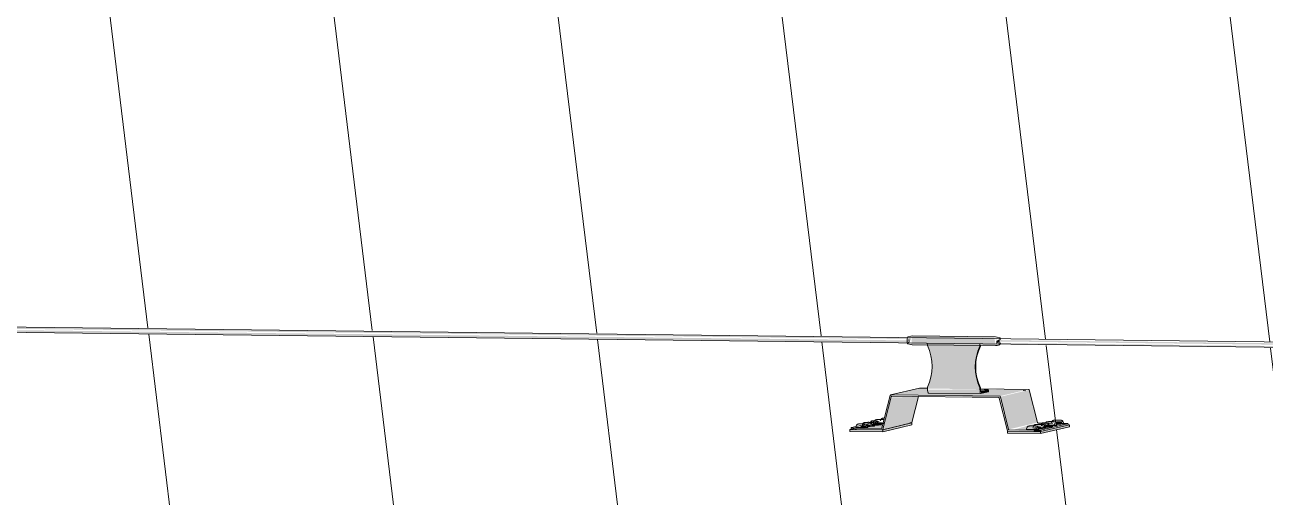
# Model space of a CAD drawing. Header units: millimetres. Extents: x -2361666 to -2009843, y -375 to 29863.
# Drawn here: x -2168652 to -2166808, y 10678 to 11381 of the extents above; entities that cross this region are included whole.
import ezdxf

# ---------------------------------------------------------------- set-up
doc = ezdxf.new("R2010")
doc.units = ezdxf.units.MM
doc.layers.add('A-ROOF-PATT', color=132, linetype='Continuous', lineweight=5)
doc.layers.add('Q-SPCQ', color=91, linetype='Continuous', lineweight=5)

# ---------------------------------------------------------------- blocks, each defined once
blk = doc.blocks.new('Static Line_Sayfa_Metal Deck_Pan Mount - Up to 15 _ pitch - Max 2 Users-1848369-SOUTH EAST - PART A')
at = {"layer": 'Q-SPCQ'}
h = blk.add_hatch(color=256, dxfattribs=at)
h.paths.add_polyline_path([(-908882.2, 10681.7), (-908882.2, 10685.5), (-910878.4, 10707), (-910880.7, 10706.3), (-910882.8, 10708.2), (-910883.9, 10705.4), (-909324.2, 10687)])
h.paths.add_polyline_path([(-911008.7, 10706.9), (-911012, 10708.8), (-911015.1, 10710.8), (-916513.8, 10773.7), (-916514.8, 10773.3), (-916518.2, 10775), (-916519.2, 10772.3), (-911008.9, 10706.9)])
h.paths.add_polyline_path([(-916644.1, 10773.8), (-916647.3, 10775.6), (-916650.7, 10777.6), (-922149.2, 10840.5), (-922150.2, 10840.1), (-922153.5, 10841.9), (-922154.6, 10839.1), (-916644.3, 10773.8)])
h.paths.add_polyline_path([(-922279.5, 10840.6), (-922282.7, 10842.5), (-922285.9, 10844.5), (-927784.5, 10907.7), (-927785.5, 10906.9), (-927788.9, 10908.7), (-927790, 10906), (-922279.7, 10840.6)])
h.paths.add_polyline_path([(-927914.9, 10907.4), (-927918.1, 10909.3), (-927921.2, 10911.3), (-933419.9, 10974.5), (-933420.9, 10973.8), (-933424.3, 10975.5), (-933425.4, 10972.8), (-927915.1, 10907.4)])
h.paths.add_polyline_path([(-933550.2, 10974.3), (-933553.5, 10976.1), (-933556.6, 10978.1), (-939055.3, 11041.4), (-939056.3, 11040.6), (-939059.7, 11042.4), (-939060.7, 11039.6), (-933550.4, 10974.3)])
h.paths.add_polyline_path([(-939185.6, 11041.1), (-939188.8, 11043), (-939192, 11045), (-944690.6, 11108.2), (-944691.7, 11107.4), (-944695, 11109.2), (-944696.1, 11106.5), (-939185.8, 11041.1)])
h.paths.add_polyline_path([(-944821, 11108), (-944824.3, 11110), (-944827.4, 11111.8), (-950326, 11175.1), (-950327, 11174.3), (-950330.4, 11176.1), (-950331.5, 11173.3), (-944821.2, 11108)])
h.paths.add_polyline_path([(-950456.4, 11174.8), (-950459.6, 11176.7), (-950462.7, 11178.6), (-955961.4, 11241.9), (-955962.4, 11241.1), (-955965.8, 11242.9), (-955966.9, 11240.1), (-950456.5, 11174.8)])
h = blk.add_hatch(color=256, dxfattribs=at)
h.paths.add_polyline_path([(-908882.2, 10685.5), (-908882.2, 10689.7), (-910885.1, 10711.3), (-910882.8, 10712.3), (-910878.4, 10709.4), (-910878.4, 10709.2), (-909324.2, 10690.7)])
h.paths.add_polyline_path([(-911008.9, 10710.7), (-911008.9, 10714.9), (-916520.5, 10778.1), (-916518.2, 10779.1), (-916513.8, 10776.4), (-916513.8, 10776), (-911014.9, 10713), (-911015.1, 10713.4), (-911011.1, 10711.8), (-911011.1, 10710.7)])
h.paths.add_polyline_path([(-916644.3, 10777.5), (-916644.3, 10781.8), (-922155.8, 10844.9), (-922153.5, 10845.9), (-922149.2, 10843.3), (-922149.2, 10842.8), (-916650.1, 10779.6), (-916650.5, 10780.2), (-916646.5, 10778.6), (-916646.5, 10777.6)])
h.paths.add_polyline_path([(-922279.7, 10844.4), (-922279.7, 10848.6), (-927791.2, 10911.8), (-927788.9, 10912.8), (-927784.5, 10910.2), (-927784.5, 10909.7), (-922285.5, 10846.5), (-922285.9, 10847), (-922281.9, 10845.5), (-922281.9, 10844.4)])
h.paths.add_polyline_path([(-927915, 10911.2), (-927915, 10915.4), (-933426.6, 10978.6), (-933424.3, 10979.6), (-933419.9, 10977.2), (-933419.9, 10976.5), (-927920.9, 10913.3), (-927921.2, 10913.9), (-927917.2, 10912.3), (-927917.2, 10911.2)])
h.paths.add_polyline_path([(-933550.4, 10978.1), (-933550.4, 10982.3), (-939061.9, 11045.5), (-939059.7, 11046.4), (-939055.3, 11044.1), (-939055.3, 11043.3), (-933556.2, 10980.2), (-933556.6, 10980.7), (-933552.6, 10979.1), (-933552.6, 10978.1)])
h.paths.add_polyline_path([(-939185.8, 11044.9), (-939185.8, 11049.1), (-944697.3, 11112.3), (-944695, 11113.3), (-944690.6, 11111), (-944690.6, 11110.2), (-939191.6, 11047), (-939191.3, 11047.6), (-939188, 11045.7), (-939188, 11044.9)])
h.paths.add_polyline_path([(-944821.2, 11111.7), (-944821.2, 11115.9), (-950332.7, 11179), (-950330.4, 11180.1), (-950326, 11178), (-950326, 11177), (-944827, 11113.8), (-944826, 11114.5), (-944823.4, 11112.6), (-944822.2, 11111.7)])
h.paths.add_polyline_path([(-950456.5, 11178.6), (-950456.5, 11182.8), (-955961.4, 11245.9), (-955961.4, 11243.9), (-950462.4, 11180.7), (-950460.7, 11181.4), (-950458.7, 11179.5), (-950457.6, 11178.6)])
h = blk.add_hatch(color=256, dxfattribs=at)
h.paths.add_polyline_path([(-927783.6, 10904.7), (-927783.1, 10905.9), (-927790, 10904.7)])
h.paths.add_polyline_path([(-927914.4, 10906.2), (-927915.1, 10907.4), (-927915.1, 10906.2)])
h.paths.add_polyline_path([(-927783.1, 10913.9), (-927783.6, 10915.1), (-927783.6, 10913.9)])
h.paths.add_polyline_path([(-927914.7, 10915.4), (-927915, 10916.6), (-927915, 10915.4)])
for points in [[(-927790, 10903.5), (-927791.2, 10912.2), (-927791.2, 10916.5), (-927913.8, 10917.9), (-927915, 10907.7), (-927913.8, 10904.9), (-927813.2, 10903.7)], [(-927917.2, 10908.1), (-927918.5, 10914.2), (-927919.9, 10911.8), (-927917.3, 10908.2)], [(-927813.2, 10838.7), (-927818.6, 10856.7), (-927820.2, 10872.5), (-927818.5, 10887.7), (-927813.2, 10903.8), (-927891, 10903.8), (-927885.9, 10887.7), (-927884.6, 10869.2), (-927886.3, 10855.9), (-927891.3, 10839.7), (-927884.6, 10839.6)], [(-927813.2, 10903.8), (-927813.3, 10904.8), (-927813.2, 10903.8)], [(-927788.9, 10906.5), (-927784.5, 10909.1), (-927784.5, 10912.3), (-927788.9, 10910.8), (-927788.9, 10906.6)], [(-927957.5, 10779.2), (-927914.4, 10789.4), (-927904.7, 10827.7), (-927945.5, 10826.3), (-927955.1, 10788.6)], [(-927783.9, 10828.3), (-927740.9, 10838.5), (-927801, 10837.6), (-927801, 10834.6), (-927811.7, 10833.8), (-927813.2, 10832.3), (-927891, 10835.3), (-927891.3, 10840.3), (-927902.8, 10840.4), (-927945.8, 10830.2), (-927801, 10828.5)], [(-927812.1, 10832.3), (-927813.2, 10838.6), (-927813.2, 10838.7), (-927891.3, 10837.9), (-927889.8, 10833.2), (-927813.2, 10832.3)], [(-927811.7, 10835.1), (-927801, 10837.6), (-927813.1, 10836.9), (-927812.8, 10835.1)], [(-927811.7, 10832.1), (-927801, 10835.1), (-927801, 10837.6), (-927811.7, 10835.1), (-927811.7, 10832.3)], [(-927770.8, 10778.9), (-927727.7, 10789.1), (-927739.9, 10837.7), (-927782.9, 10827.5)], [(-927972.3, 10784.9), (-927971, 10787.6), (-927977.5, 10785.9)], [(-927968.8, 10786.7), (-927966.2, 10791.1), (-927970.4, 10789.2), (-927969.5, 10787.8)], [(-927957.6, 10775.4), (-927914.6, 10786.7), (-927915.9, 10788.3), (-927957.6, 10778.4)], [(-927956.9, 10789.3), (-927957.5, 10791.3), (-927957.5, 10789.4)], [(-927714.9, 10783.7), (-927714.7, 10788.1), (-927716.5, 10786.3)], [(-927701.1, 10785.9), (-927702.5, 10788.4), (-927703.7, 10786.4), (-927702, 10786.1)], [(-927699.9, 10788.1), (-927691.3, 10788.4), (-927690, 10791), (-927699.6, 10791), (-927699.9, 10788.2)], [(-927990.7, 10782.4), (-927982.1, 10782.5), (-927980.8, 10785.3), (-927990.5, 10784.8), (-927990.7, 10782.7)], [(-927728.2, 10779.5), (-927727.7, 10782.2), (-927736.6, 10781.1)], [(-927723.3, 10775.6), (-927721.1, 10778.1), (-927733, 10777.7), (-927733, 10775.7), (-927726.8, 10775.7)], [(-927723.3, 10772.6), (-927680.2, 10782.8), (-927680.2, 10785.8), (-927723.3, 10775.6)], [(-927718.4, 10781.9), (-927717.1, 10784.6), (-927721.1, 10782.4)]]:
    blk.add_hatch(color=256, dxfattribs=at).paths.add_polyline_path(points)
h = blk.add_hatch(color=256, dxfattribs=at)
h.paths.add_polyline_path([(-927733, 10775.7), (-927733, 10777.7), (-927769.8, 10776.2)])
h.paths.add_polyline_path([(-927772.3, 10777), (-927770.8, 10778.9), (-927772.8, 10778.9)])
h.paths.add_polyline_path([(-927958.4, 10778.4), (-927959.9, 10780.4), (-927959, 10778.4)])
h.paths.add_polyline_path([(-927785.4, 10826.3), (-927783.9, 10828.3), (-927884.6, 10827.5)])
h = blk.add_hatch(color=256, dxfattribs=at)
h.paths.add_polyline_path([(-927959.9, 10780.4), (-927959, 10781.2), (-927959, 10789.7), (-927967.3, 10789.2), (-927969.5, 10787.8), (-927971.9, 10789.2), (-927981, 10785), (-927982.1, 10782.5), (-927990.7, 10782.7), (-927990.7, 10784.7), (-927996.7, 10781.3), (-927965.6, 10780.6)])
h.paths.add_polyline_path([(-927972.3, 10784.9), (-927980.7, 10786.5), (-927971.5, 10786.6)])
h = blk.add_hatch(color=256, dxfattribs=at)
h.paths.add_polyline_path([(-927721.1, 10778.1), (-927682.4, 10787.3), (-927713.4, 10786.2), (-927714.9, 10783.7), (-927717.6, 10788), (-927736.6, 10786.1), (-927763.8, 10778.2), (-927726.8, 10778.1)])
h.paths.add_polyline_path([(-927728.2, 10779.5), (-927736.6, 10781.1), (-927727.7, 10780.5)])
h.paths.add_polyline_path([(-927718.4, 10781.9), (-927721.1, 10784.1), (-927717.6, 10783.6)])
h = blk.add_hatch(color=256, dxfattribs=at)
h.paths.add_polyline_path([(-927723.3, 10772.6), (-927723.3, 10775.6), (-927772.1, 10775.6), (-927772.1, 10773.2), (-927727.7, 10772.7)])
h.paths.add_polyline_path([(-927957.6, 10775.4), (-927957.6, 10778.4), (-928006.5, 10778.4), (-928006.5, 10776)])
h = blk.add_hatch(color=256, dxfattribs=at)
h.paths.add_polyline_path([(-927959.9, 10780.4), (-928004.3, 10779.5), (-928004.3, 10779), (-927965.6, 10780.5)])
h.paths.add_polyline_path([(-927957.6, 10778.4), (-927958.5, 10780.5), (-927958.4, 10778.4)])
for p, q in [((-908882.2, 10689.7), (-956029.7, 11248.9)), ((-956029.8, 11240.9), (-908882.2, 10681.7)), ((-927916.1, 10917.7), (-927920.3, 10916.7)), ((-927789.9, 10916.5), (-927913.8, 10917.9)), ((-927783.4, 10915.1), (-927787.6, 10916.2)), ((-927920.4, 10906.3), (-927916.2, 10905.2)), ((-927913.9, 10904.9), (-927790.1, 10903.5)), ((-927891.3, 10904.8), (-927891.6, 10906.8)), ((-927891.3, 10903.6), (-927891.3, 10904.8)), ((-927813.2, 10903.8), (-927891.3, 10904.8)), ((-927813.4, 10905.8), (-927813.2, 10903.8)), ((-927813.2, 10903.8), (-927813.2, 10902.7)), ((-927813.2, 10902.7), (-927812.5, 10902.8)), ((-927812.5, 10902.8), (-927812.5, 10904)), ((-927787.8, 10903.7), (-927783.6, 10904.7)), ((-927891.3, 10841.7), (-927890.7, 10841.8)), ((-927891.3, 10839.7), (-927891.3, 10841.7)), ((-927946.7, 10829.5), (-927959, 10781.2)), ((-927957.5, 10779.2), (-927945.2, 10827.4)), ((-927903, 10840.4), (-927946, 10830.2)), ((-927783.9, 10828.3), (-927945.8, 10830.2)), ((-927944.3, 10828.2), (-927785.4, 10826.3)), ((-927904.7, 10827.7), (-927914.4, 10789.4)), ((-927902.8, 10840.4), (-927891.1, 10840.3)), ((-927889.9, 10833), (-927811.8, 10832.1)), ((-927813.4, 10839.3), (-927740.9, 10838.5)), ((-927812.6, 10840.9), (-927813.2, 10840.7)), ((-927813.2, 10840.7), (-927813.2, 10838.7)), ((-927812.6, 10838.9), (-927812.6, 10840.9)), ((-927801, 10837.6), (-927811.7, 10835.1)), ((-927811.7, 10832.1), (-927801, 10834.6)), ((-927800.7, 10834.8), (-927800.7, 10837.8)), ((-927784.5, 10825.5), (-927772.3, 10777)), ((-927770.8, 10778.9), (-927782.9, 10827.5)), ((-927744.9, 10836.5), (-927748.9, 10836.6)), ((-927739.9, 10837.7), (-927727.7, 10789.1)), ((-927988.3, 10785.3), (-927970.5, 10789.5)), ((-927974.4, 10791.5), (-927975.6, 10791.3)), ((-927975.6, 10791.3), (-927971.5, 10791.1)), ((-927975.6, 10791.3), (-927975.6, 10787.1)), ((-927969, 10791.6), (-927974.4, 10791.5)), ((-927974.4, 10791.5), (-927974.4, 10787.2)), ((-927971.7, 10786.2), (-927969, 10786.2)), ((-927971.5, 10791.1), (-927966.2, 10791.1)), ((-927971.5, 10787.6), (-927971.5, 10791.1)), ((-927965, 10791.4), (-927969, 10791.6)), ((-927969, 10786.2), (-927965, 10786)), ((-927966.2, 10791.1), (-927965, 10791.4)), ((-927966.2, 10791.1), (-927966.2, 10786.6)), ((-927965, 10786), (-927966.2, 10785.7)), ((-927965, 10791.4), (-927965, 10786.8)), ((-927959.9, 10786.1), (-927965, 10786.9)), ((-927958.2, 10778.4), (-927915.1, 10788.6)), ((-927914.6, 10788.6), (-927957.6, 10778.4)), ((-927917.4, 10788.6), (-927914.6, 10788.6)), ((-927914.6, 10788.6), (-927914.6, 10785.6)), ((-927726.8, 10788.4), (-927704.7, 10788.1)), ((-927720.5, 10788.5), (-927721.7, 10788.2)), ((-927721.7, 10788.2), (-927717.6, 10788)), ((-927721.7, 10788.2), (-927721.7, 10784.1)), ((-927721.1, 10778.1), (-927682.4, 10787.3)), ((-927715.1, 10788.6), (-927720.5, 10788.5)), ((-927720.5, 10788.5), (-927720.5, 10784.2)), ((-927717.6, 10788), (-927712.2, 10788.1)), ((-927717.6, 10784.6), (-927717.6, 10788)), ((-927711, 10788.4), (-927715.1, 10788.6)), ((-927712.2, 10788.1), (-927711, 10788.4)), ((-927712.2, 10788.1), (-927712.2, 10783.6)), ((-927711, 10788.4), (-927711, 10783.8)), ((-927700.2, 10788.1), (-927690, 10787.9)), ((-927698.8, 10784.9), (-927698.8, 10786.3)), ((-927689, 10787.3), (-927689, 10788.6)), ((-927682.2, 10785.4), (-927682.2, 10787.4)), ((-928006.5, 10779), (-927998.1, 10781)), ((-927957.6, 10778.4), (-928006.5, 10779)), ((-928006.5, 10779), (-928006.5, 10776)), ((-928006.5, 10776), (-927957.6, 10775.4)), ((-928004.6, 10781.4), (-928004.6, 10779.4)), ((-928004.3, 10781.5), (-927990.8, 10784.7)), ((-928004.3, 10779.5), (-927998.1, 10781)), ((-927997.8, 10782.9), (-927997.8, 10781.5)), ((-927959.9, 10780.4), (-927996.7, 10780.9)), ((-927996.7, 10778.9), (-927958.4, 10778.4)), ((-927979.8, 10781.5), (-927979.8, 10782.8)), ((-927966.2, 10785.7), (-927971.5, 10785.6)), ((-927969.9, 10783.9), (-927969.9, 10785.2)), ((-927957.6, 10775.4), (-927914.6, 10785.6)), ((-927957.6, 10775.4), (-927957.6, 10778.4)), ((-927772.1, 10776.2), (-927772.1, 10773.2)), ((-927723.3, 10775.6), (-927772.1, 10776.2)), ((-927772.1, 10773.2), (-927723.3, 10772.6)), ((-927771.3, 10776.2), (-927733, 10775.7)), ((-927733, 10777.7), (-927769.8, 10778.2)), ((-927743.8, 10779.8), (-927743.8, 10778.5)), ((-927725.8, 10778.5), (-927725.8, 10779.8)), ((-927723.3, 10775.6), (-927680.2, 10785.8)), ((-927723.3, 10772.6), (-927680.2, 10782.8)), ((-927723.3, 10772.6), (-927723.3, 10775.6)), ((-927721.1, 10776.1), (-927682.4, 10785.3)), ((-927715.1, 10783.2), (-927717.8, 10783.2)), ((-927717.6, 10782.6), (-927712.2, 10782.7)), ((-927716, 10780.9), (-927716, 10782.2)), ((-927711, 10783), (-927715.1, 10783.2)), ((-927712.2, 10782.7), (-927711, 10783)), ((-927706, 10783.1), (-927711.1, 10783.8)), ((-927680.2, 10785.8), (-927680.2, 10782.8))]:
    blk.add_line(p, q, dxfattribs=at)
at = {"layer": 'Q-SPCQ', "flags": 128}
for points in [[(-927913.8, 10917.9), (-927915.6, 10917.8), (-927916.1, 10917.7)], [(-927789.9, 10916.5), (-927788.1, 10916.3), (-927787.6, 10916.2)], [(-927913.9, 10904.9), (-927915.7, 10905.1), (-927916.2, 10905.2)], [(-927790.1, 10903.5), (-927788.3, 10903.6), (-927787.8, 10903.7)], [(-927997.8, 10782.9), (-927996.9, 10785.3), (-927995.9, 10786.2), (-927995.3, 10786.6), (-927994.9, 10786.7), (-927994.6, 10786.8), (-927994.4, 10786.8), (-927994.3, 10786.9), (-927994.1, 10786.9), (-927994, 10786.9), (-927993.8, 10786.9), (-927993.7, 10786.9), (-927993.6, 10787), (-927993.4, 10787), (-927993.3, 10787), (-927993.2, 10787), (-927993, 10787), (-927992.9, 10787), (-927992.7, 10787), (-927992.6, 10787), (-927992.4, 10787), (-927992.3, 10787), (-927992.1, 10787.1), (-927991.9, 10787.1), (-927991.8, 10787.1), (-927991.6, 10787.1), (-927991.4, 10787.1), (-927991.2, 10787.1), (-927991, 10787.1), (-927990.8, 10787.1), (-927990.6, 10787.1), (-927990.4, 10787.1), (-927990.2, 10787.1), (-927990, 10787.1), (-927989.8, 10787.1), (-927989.6, 10787.1), (-927989.4, 10787.1), (-927989.2, 10787.1), (-927989, 10787.1), (-927988.8, 10787.1), (-927988.6, 10787.1), (-927988.4, 10787.1), (-927988.2, 10787.1), (-927988, 10787.1), (-927987.8, 10787.1), (-927987.6, 10787.1)], [(-927987.9, 10785.3), (-927987.1, 10787.6), (-927986.1, 10788.6), (-927985.5, 10788.9), (-927985.1, 10789), (-927984.8, 10789.1), (-927984.6, 10789.2), (-927984.4, 10789.2), (-927984.3, 10789.2), (-927984.1, 10789.2), (-927984, 10789.3), (-927983.9, 10789.3), (-927983.7, 10789.3), (-927983.6, 10789.3), (-927983.5, 10789.3), (-927983.3, 10789.3), (-927983.2, 10789.3), (-927983.1, 10789.3), (-927982.9, 10789.4), (-927982.8, 10789.4), (-927982.6, 10789.4), (-927982.4, 10789.4), (-927982.3, 10789.4), (-927982.1, 10789.4), (-927981.9, 10789.4), (-927981.7, 10789.4), (-927981.6, 10789.4), (-927981.4, 10789.4), (-927981.2, 10789.4), (-927981, 10789.4), (-927980.8, 10789.4), (-927980.6, 10789.4), (-927980.4, 10789.4), (-927980.2, 10789.4), (-927980, 10789.4), (-927979.8, 10789.4), (-927979.6, 10789.5), (-927979.4, 10789.5), (-927979.2, 10789.5), (-927979, 10789.5), (-927978.8, 10789.5), (-927978.6, 10789.5), (-927978.3, 10789.5), (-927978.1, 10789.4), (-927977.9, 10789.4), (-927977.8, 10789.4)], [(-927979.8, 10782.8), (-927980.6, 10785.3), (-927981.6, 10786.2), (-927982.2, 10786.6), (-927982.6, 10786.7), (-927982.9, 10786.8), (-927983.1, 10786.8), (-927983.2, 10786.9), (-927983.4, 10786.9), (-927983.5, 10786.9), (-927983.7, 10786.9), (-927983.8, 10786.9), (-927983.9, 10787), (-927984.1, 10787), (-927984.2, 10787), (-927984.3, 10787), (-927984.5, 10787), (-927984.6, 10787), (-927984.8, 10787), (-927984.9, 10787), (-927985.1, 10787), (-927985.2, 10787), (-927985.4, 10787.1), (-927985.6, 10787.1), (-927985.7, 10787.1), (-927985.9, 10787.1), (-927986.1, 10787.1), (-927986.3, 10787.1), (-927986.5, 10787.1), (-927986.7, 10787.1), (-927986.9, 10787.1), (-927987.1, 10787.1), (-927987.3, 10787.1), (-927987.5, 10787.1), (-927987.6, 10787.1)], [(-927969.9, 10785.2), (-927970.7, 10787.6), (-927971.7, 10788.6), (-927972.4, 10788.9), (-927972.7, 10789), (-927973, 10789.1), (-927973.2, 10789.2), (-927973.4, 10789.2), (-927973.5, 10789.2), (-927973.7, 10789.2), (-927973.8, 10789.3), (-927974, 10789.3), (-927974.1, 10789.3), (-927974.2, 10789.3), (-927974.3, 10789.3), (-927974.5, 10789.3), (-927974.6, 10789.3), (-927974.8, 10789.3), (-927974.9, 10789.4), (-927975.1, 10789.4), (-927975.2, 10789.4), (-927975.4, 10789.4), (-927975.6, 10789.4), (-927975.7, 10789.4), (-927975.9, 10789.4), (-927976.1, 10789.4), (-927976.3, 10789.4), (-927976.4, 10789.4), (-927976.6, 10789.4), (-927976.8, 10789.4), (-927977, 10789.4), (-927977.2, 10789.4), (-927977.4, 10789.4), (-927977.6, 10789.4), (-927977.8, 10789.4)], [(-927969.9, 10791.7), (-927968.9, 10792.6), (-927968.3, 10793), (-927967.9, 10793.1), (-927967.6, 10793.2), (-927967.4, 10793.2), (-927967.2, 10793.3), (-927967.1, 10793.3), (-927966.9, 10793.3), (-927966.8, 10793.3), (-927966.7, 10793.4), (-927966.5, 10793.4), (-927966.4, 10793.4), (-927966.3, 10793.4), (-927966.1, 10793.4), (-927966, 10793.4), (-927965.8, 10793.4), (-927965.7, 10793.4), (-927965.5, 10793.4), (-927965.4, 10793.5), (-927965.2, 10793.5), (-927965.1, 10793.5), (-927964.9, 10793.5), (-927964.7, 10793.5), (-927964.5, 10793.5), (-927964.4, 10793.5), (-927964.2, 10793.5), (-927964, 10793.5), (-927963.8, 10793.5), (-927963.6, 10793.5), (-927963.4, 10793.5), (-927963.2, 10793.5), (-927963, 10793.5), (-927962.8, 10793.5), (-927962.6, 10793.5), (-927962.4, 10793.5), (-927962.2, 10793.5), (-927962, 10793.5), (-927961.8, 10793.5), (-927961.6, 10793.5), (-927961.3, 10793.5), (-927961.1, 10793.5), (-927960.9, 10793.5), (-927960.7, 10793.5), (-927960.6, 10793.5)], [(-927960.9, 10791.6), (-927960, 10794), (-927959, 10795), (-927958.4, 10795.3), (-927958, 10795.5), (-927957.8, 10795.5), (-927957.6, 10795.6), (-927957.4, 10795.6), (-927957.2, 10795.6), (-927957.1, 10795.7), (-927957, 10795.7), (-927956.8, 10795.7), (-927956.7, 10795.7), (-927956.6, 10795.7), (-927956.4, 10795.7), (-927956.3, 10795.7), (-927956.2, 10795.8), (-927956, 10795.8), (-927955.9, 10795.8), (-927955.7, 10795.8), (-927955.6, 10795.8), (-927955.4, 10795.8)], [(-927956, 10793.2), (-927956.2, 10793.3), (-927956.3, 10793.3), (-927956.5, 10793.3), (-927956.6, 10793.3), (-927956.7, 10793.4), (-927956.9, 10793.4), (-927957, 10793.4), (-927957.1, 10793.4), (-927957.3, 10793.4), (-927957.4, 10793.4), (-927957.6, 10793.4), (-927957.7, 10793.4), (-927957.9, 10793.4), (-927958, 10793.5), (-927958.2, 10793.5), (-927958.4, 10793.5), (-927958.5, 10793.5), (-927958.7, 10793.5), (-927958.9, 10793.5), (-927959.1, 10793.5), (-927959.2, 10793.5), (-927959.4, 10793.5), (-927959.6, 10793.5), (-927959.8, 10793.5), (-927960, 10793.5), (-927960.2, 10793.5), (-927960.4, 10793.5), (-927960.6, 10793.5)], [(-927734, 10782.2), (-927733.2, 10784.6), (-927732.2, 10785.6), (-927731.6, 10785.9), (-927731.2, 10786), (-927730.9, 10786.1), (-927730.7, 10786.2), (-927730.5, 10786.2), (-927730.4, 10786.2), (-927730.2, 10786.2), (-927730.1, 10786.3), (-927730, 10786.3), (-927729.8, 10786.3), (-927729.7, 10786.3), (-927729.6, 10786.3), (-927729.4, 10786.3), (-927729.3, 10786.3), (-927729.1, 10786.3), (-927729, 10786.3), (-927728.8, 10786.4), (-927728.7, 10786.4), (-927728.5, 10786.4), (-927728.4, 10786.4), (-927728.2, 10786.4), (-927728, 10786.4), (-927727.8, 10786.4), (-927727.6, 10786.4), (-927727.5, 10786.4), (-927727.3, 10786.4), (-927727.1, 10786.4), (-927726.9, 10786.4), (-927726.7, 10786.4), (-927726.5, 10786.4), (-927726.3, 10786.4), (-927726.1, 10786.4), (-927725.9, 10786.4), (-927725.7, 10786.4), (-927725.5, 10786.4), (-927725.3, 10786.4), (-927725.1, 10786.4), (-927724.8, 10786.4), (-927724.6, 10786.4), (-927724.4, 10786.4), (-927724.2, 10786.4), (-927724, 10786.4), (-927723.9, 10786.4)], [(-927716, 10782.2), (-927716.8, 10784.6), (-927717.8, 10785.5), (-927718.4, 10785.9), (-927718.8, 10786), (-927719.1, 10786.1), (-927719.3, 10786.2), (-927719.5, 10786.2), (-927719.6, 10786.2), (-927719.8, 10786.2), (-927719.9, 10786.2), (-927720, 10786.3), (-927720.2, 10786.3), (-927720.3, 10786.3), (-927720.4, 10786.3), (-927720.6, 10786.3), (-927720.7, 10786.3), (-927720.9, 10786.3), (-927721, 10786.3), (-927721.2, 10786.4), (-927721.3, 10786.4), (-927721.5, 10786.4), (-927721.6, 10786.4), (-927721.8, 10786.4), (-927722, 10786.4), (-927722.2, 10786.4), (-927722.3, 10786.4), (-927722.5, 10786.4), (-927722.7, 10786.4), (-927722.9, 10786.4), (-927723.1, 10786.4), (-927723.3, 10786.4), (-927723.5, 10786.4), (-927723.7, 10786.4), (-927723.9, 10786.4)], [(-927716, 10788.7), (-927715, 10789.6), (-927714.3, 10790), (-927714, 10790.1), (-927713.7, 10790.2), (-927713.5, 10790.2), (-927713.3, 10790.3), (-927713.2, 10790.3), (-927713, 10790.3), (-927712.9, 10790.3), (-927712.8, 10790.4), (-927712.6, 10790.4), (-927712.5, 10790.4), (-927712.4, 10790.4), (-927712.2, 10790.4), (-927712.1, 10790.4), (-927711.9, 10790.4), (-927711.8, 10790.4), (-927711.6, 10790.4), (-927711.5, 10790.4), (-927711.3, 10790.5), (-927711.1, 10790.5), (-927711, 10790.5), (-927710.8, 10790.5), (-927710.6, 10790.5), (-927710.4, 10790.5), (-927710.3, 10790.5), (-927710.1, 10790.5), (-927709.9, 10790.5), (-927709.7, 10790.5), (-927709.5, 10790.5), (-927709.3, 10790.5), (-927709.1, 10790.5), (-927708.9, 10790.5), (-927708.7, 10790.5), (-927708.5, 10790.5), (-927708.3, 10790.5), (-927708.1, 10790.5), (-927707.8, 10790.5), (-927707.6, 10790.5), (-927707.4, 10790.5), (-927707.2, 10790.5), (-927707, 10790.5), (-927706.8, 10790.5), (-927706.7, 10790.5)], [(-927707, 10788.6), (-927706.1, 10791), (-927705.1, 10792), (-927704.5, 10792.3), (-927704.1, 10792.4), (-927703.8, 10792.5), (-927703.6, 10792.6), (-927703.5, 10792.6), (-927703.3, 10792.6), (-927703.2, 10792.7), (-927703, 10792.7), (-927702.9, 10792.7), (-927702.8, 10792.7), (-927702.7, 10792.7), (-927702.5, 10792.7), (-927702.4, 10792.7), (-927702.2, 10792.7), (-927702.1, 10792.8), (-927701.9, 10792.8), (-927701.8, 10792.8), (-927701.6, 10792.8), (-927701.5, 10792.8), (-927701.3, 10792.8), (-927701.1, 10792.8), (-927701, 10792.8), (-927700.8, 10792.8), (-927700.6, 10792.8), (-927700.4, 10792.8), (-927700.2, 10792.8), (-927700, 10792.8), (-927699.8, 10792.8), (-927699.6, 10792.8), (-927699.4, 10792.8), (-927699.2, 10792.8), (-927699, 10792.9), (-927698.8, 10792.9), (-927698.6, 10792.9), (-927698.4, 10792.9), (-927698.2, 10792.9), (-927698, 10792.9), (-927697.8, 10792.9), (-927697.6, 10792.9), (-927697.4, 10792.9), (-927697.2, 10792.9), (-927697, 10792.9), (-927696.8, 10792.9)], [(-927698.8, 10786.3), (-927699.6, 10788.7), (-927700.6, 10789.6), (-927701.2, 10790), (-927701.6, 10790.1), (-927701.9, 10790.2), (-927702.1, 10790.2), (-927702.3, 10790.3), (-927702.4, 10790.3), (-927702.6, 10790.3), (-927702.7, 10790.3), (-927702.8, 10790.3), (-927703, 10790.4), (-927703.1, 10790.4), (-927703.2, 10790.4), (-927703.4, 10790.4), (-927703.5, 10790.4), (-927703.7, 10790.4), (-927703.8, 10790.4), (-927704, 10790.4), (-927704.1, 10790.4), (-927704.3, 10790.5), (-927704.4, 10790.5), (-927704.6, 10790.5), (-927704.8, 10790.5), (-927705, 10790.5), (-927705.1, 10790.5), (-927705.3, 10790.5), (-927705.5, 10790.5), (-927705.7, 10790.5), (-927705.9, 10790.5), (-927706.1, 10790.5), (-927706.3, 10790.5), (-927706.5, 10790.5), (-927706.7, 10790.5)], [(-927689, 10788.6), (-927689.8, 10791), (-927690.8, 10792), (-927691.4, 10792.3), (-927691.8, 10792.4), (-927692.1, 10792.5), (-927692.3, 10792.6), (-927692.4, 10792.6), (-927692.6, 10792.6), (-927692.7, 10792.6), (-927692.9, 10792.7), (-927693, 10792.7), (-927693.1, 10792.7), (-927693.3, 10792.7), (-927693.4, 10792.7), (-927693.5, 10792.7), (-927693.7, 10792.7), (-927693.8, 10792.8), (-927694, 10792.8), (-927694.1, 10792.8), (-927694.3, 10792.8), (-927694.4, 10792.8), (-927694.6, 10792.8), (-927694.8, 10792.8), (-927694.9, 10792.8), (-927695.1, 10792.8), (-927695.3, 10792.8), (-927695.5, 10792.8), (-927695.7, 10792.8), (-927695.9, 10792.8), (-927696.1, 10792.8), (-927696.3, 10792.8), (-927696.5, 10792.8), (-927696.7, 10792.8), (-927696.8, 10792.9)], [(-927743.8, 10779.8), (-927743, 10782.3), (-927742, 10783.2), (-927741.4, 10783.5), (-927741, 10783.7), (-927740.7, 10783.8), (-927740.5, 10783.8), (-927740.4, 10783.9), (-927740.2, 10783.9), (-927740.1, 10783.9), (-927739.9, 10783.9), (-927739.8, 10783.9), (-927739.7, 10783.9), (-927739.5, 10784), (-927739.4, 10784), (-927739.3, 10784), (-927739.1, 10784), (-927739, 10784), (-927738.8, 10784), (-927738.7, 10784), (-927738.5, 10784), (-927738.4, 10784), (-927738.2, 10784), (-927738, 10784.1), (-927737.8, 10784.1), (-927737.7, 10784.1), (-927737.5, 10784.1), (-927737.3, 10784.1), (-927737.1, 10784.1), (-927736.9, 10784.1), (-927736.7, 10784.1), (-927736.5, 10784.1), (-927736.3, 10784.1), (-927736.1, 10784.1), (-927735.9, 10784.1), (-927735.7, 10784.1), (-927735.5, 10784.1), (-927735.3, 10784.1), (-927735.1, 10784.1), (-927734.9, 10784.1), (-927734.7, 10784.1), (-927734.5, 10784.1), (-927734.3, 10784.1), (-927734.1, 10784.1), (-927733.9, 10784.1), (-927733.7, 10784.1)], [(-927725.8, 10779.8), (-927726.7, 10782.3), (-927727.7, 10783.2), (-927728.3, 10783.5), (-927728.7, 10783.7), (-927728.9, 10783.8), (-927729.1, 10783.8), (-927729.3, 10783.9), (-927729.5, 10783.9), (-927729.6, 10783.9), (-927729.7, 10783.9), (-927729.9, 10783.9), (-927730, 10783.9), (-927730.1, 10784), (-927730.3, 10784), (-927730.4, 10784), (-927730.6, 10784), (-927730.7, 10784), (-927730.8, 10784), (-927731, 10784), (-927731.2, 10784), (-927731.3, 10784), (-927731.5, 10784), (-927731.7, 10784), (-927731.8, 10784.1), (-927732, 10784.1), (-927732.2, 10784.1), (-927732.4, 10784.1), (-927732.6, 10784.1), (-927732.8, 10784.1), (-927732.9, 10784.1), (-927733.1, 10784.1), (-927733.3, 10784.1), (-927733.5, 10784.1), (-927733.7, 10784.1)]]:
    blk.add_lwpolyline(points, dxfattribs=at)
at = {"layer": 'Q-SPCQ'}
for centre, major_axis, ratio, start_param, end_param in [((-927920.3, 10911.5), (0.06, 5.22), 0.214774, 0.053611, 1.100809), ((-927783.6, 10909.9), (0.06, 5.22), 0.214774, 0.053611, 1.100809), ((-927783.6, 10909.9), (0.06, 5.22), 0.214774, 5.289599, 6.231265), ((-927920.3, 10911.5), (0.06, 5.22), 0.214774, 1.211747, 3.195204), ((-927920.3, 10911.5), (0.06, 5.22), 0.214774, 3.195204, 4.242401), ((-927952.6, 10873.4), (-16.2, 68.1), 0.975261, 4.01459, 4.932155), ((-927751.9, 10871), (-16.2, 68.1), 0.975261, 0.872997, 1.790563), ((-927751.2, 10871.1), (-16.2, 68.1), 0.975261, 0.872997, 1.790563), ((-927783.6, 10909.9), (0.06, 5.22), 0.214774, 1.211747, 3.193513), ((-927783.6, 10909.9), (0.06, 5.22), 0.214774, 3.195204, 4.242401), ((-927945.8, 10829.2), (-0.231, 0.973), 0.975261, 6.044169, 7.362806), ((-927944.3, 10827.2), (-0.231, 0.973), 0.975261, 6.044169, 7.362806), ((-927889.8, 10840), (0.08, 7), 0.214774, 1.624407, 3.195204), ((-927811.7, 10839.1), (0.08, 7), 0.214774, 1.624407, 3.195204), ((-927811.7, 10839.1), (0.05, 4), 0.214774, 1.624407, 3.195204), ((-927815.7, 10837.8), (-15, 0), 0.052335, 2.924831, 4.495627), ((-927815.7, 10834.8), (-15, 0), 0.052335, 2.924831, 3.18663), ((-927785.4, 10825.3), (-0.231, 0.973), 0.975261, 4.725532, 6.044169), ((-927783.9, 10827.3), (-0.231, 0.973), 0.975261, 4.945305, 6.044169), ((-927740.9, 10837.5), (-0.231, 0.973), 0.975261, 4.725532, 6.044169), ((-927970.3, 10785.9), (-11, 0), 0.052335, 1.41734, 4.495627), ((-927970.3, 10785.9), (-11, 0), 0.052335, 4.495627, 4.856742), ((-927961.7, 10788), (-9, 0), 0.052335, 0.635753, 1.354034), ((-927961.7, 10788), (-9, 0), 0.052335, 4.495627, 5.483145), ((-927955.8, 10790.6), (-10, 0), 0.052335, 5.542825, 6.066423), ((-927961.7, 10788), (-9, 0), 0.052335, 1.354034, 2.158276), ((-927961.7, 10788), (-9, 0), 0.052335, 4.035889, 4.495627), ((-927915.4, 10789.6), (-0.231, 0.973), 0.975261, 2.902576, 4.00144), ((-927726.8, 10789.4), (-0.231, 0.973), 0.975261, 1.583939, 2.902576), ((-927698, 10787.3), (-9, 0), 0.052335, 4.495627, 5.025159), ((-927698, 10787.3), (-9, 0), 0.052335, 1.354034, 4.495627), ((-927692.2, 10787.4), (-10, 0), 0.052335, 2.924831, 4.495627), ((-927994.6, 10779.4), (-10, 0), 0.052335, 6.066423, 7.113621), ((-927994.6, 10781.4), (-10, 0), 0.052335, 6.066423, 7.63722), ((-927994.6, 10779.4), (-10, 0), 0.052335, 1.092235, 1.354034), ((-927988.8, 10781.5), (-9, 0), 0.052335, 4.495627, 7.63722), ((-927988.8, 10781.5), (-9, 0), 0.052335, 1.354034, 4.495627), ((-927978.9, 10783.9), (-9, 0), 0.052335, 4.495627, 5.025159), ((-927978.9, 10783.9), (-9, 0), 0.052335, 1.354034, 4.495627), ((-927970.3, 10785.9), (-11, 0), 0.052335, 0.306837, 0.983669), ((-927959.9, 10781.4), (-0.231, 0.973), 0.975261, 2.902576, 4.221213), ((-927958.4, 10779.4), (-0.231, 0.973), 0.975261, 2.902576, 4.221213), ((-927771.3, 10777.2), (-0.231, 0.973), 0.975261, 1.583939, 2.902576), ((-927769.8, 10779.2), (-0.231, 0.973), 0.975261, 1.583939, 2.902576), ((-927734.8, 10778.5), (-9, 0), 0.052335, 4.495627, 7.63722), ((-927734.8, 10778.5), (-9, 0), 0.052335, 1.354034, 4.495627), ((-927730.9, 10778.2), (-10, 0), 0.052335, 1.354034, 2.924831), ((-927730.9, 10776.3), (-10, 0), 0.052335, 1.354034, 2.663031), ((-927725, 10780.9), (-9, 0), 0.052335, 4.495627, 5.025159), ((-927716.4, 10782.9), (-11, 0), 0.052335, 0.306837, 0.983669), ((-927725, 10780.9), (-9, 0), 0.052335, 1.354034, 4.495627), ((-927716.4, 10782.9), (-11, 0), 0.052335, 1.41734, 4.495627), ((-927716.4, 10782.9), (-11, 0), 0.052335, 4.495627, 4.856742), ((-927707.8, 10784.9), (-9, 0), 0.052335, 0.635753, 1.354034), ((-927707.8, 10784.9), (-9, 0), 0.052335, 4.495627, 5.483145), ((-927707.8, 10784.9), (-9, 0), 0.052335, 1.354034, 4.495627)]:
    blk.add_ellipse(centre, major_axis=major_axis, ratio=ratio, start_param=start_param, end_param=end_param, dxfattribs=at)
for points in [[(-927971.5, 10786.5), (-927970.6, 10786.6), (-927968.8, 10786.7), (-927967, 10786.7), (-927966.2, 10786.6)], [(-927965, 10786.8), (-927965.6, 10787), (-927966.3, 10787), (-927967, 10787.1)], [(-927966.2, 10786.6), (-927966, 10786.7), (-927965.6, 10786.9), (-927965.2, 10786.9), (-927965, 10786.8)], [(-927712.2, 10783.6), (-927713.1, 10783.6), (-927714.9, 10783.7), (-927716.7, 10783.6), (-927717.6, 10783.5)], [(-927713.1, 10784), (-927712.4, 10784), (-927711.7, 10783.9), (-927711, 10783.8)], [(-927711, 10783.8), (-927711.2, 10783.9), (-927711.6, 10783.9), (-927712, 10783.7), (-927712.2, 10783.6)]]:
    blk.add_open_spline(points, degree=3, dxfattribs=at)

msp = doc.modelspace()

# ---------------------------------------------------------------- hatches: boundary and pattern name
at = {"layer": 'A-ROOF-PATT'}
h = msp.add_hatch(dxfattribs=at)
h.set_pattern_fill('FP_99', color=256, style=0, pattern_type=2)
h.set_pattern_definition([(96.952, (-1239496.12, -226018.12), (-332.99335, 0.00123), [])])
h.paths.add_polyline_path([(-2201031.8, 11308.7), (-2201035.1, 11299.5), (-2201036.1, 11309.5), (-2201033.3, 11309)])
h.paths.add_polyline_path([(-2201027.9, 11306.8), (-2201033.2, 11299.3), (-2201030.6, 11308.1)])
h.paths.add_polyline_path([(-2201024.6, 11303.9), (-2201029.9, 11301.9), (-2201027.9, 11306.8)])
h.paths.add_polyline_path([(-2197096, 11261.8), (-2197085.7, 11262.7), (-2197093.1, 11261.9)])
h.paths.add_polyline_path([(-2196572.1, 11257.3), (-2196561.8, 11258.3), (-2196569, 11257.5)])
h.paths.add_polyline_path([(-2148300.9, 10011.6), (-2148300.9, 10681.7), (-2150303, 10704.2), (-2150302.6, 10703), (-2150325.9, 10703), (-2150331, 10687.1), (-2150332.8, 10671.3), (-2150331, 10655.4), (-2150324.3, 10638.8), (-2150256.6, 10637.2), (-2150298, 10625.8), (-2150417.6, 10625.8), (-2150429.5, 10588.3), (-2150427.2, 10588.1), (-2150429.5, 10584.6), (-2150470.2, 10574.9), (-2150519, 10575.5), (-2150516.9, 10579), (-2150503, 10584.3), (-2150500.9, 10584.8), (-2150468.9, 10591.2), (-2150457.8, 10626.9), (-2150457.8, 10628.9), (-2150458.4, 10629.7), (-2150414.8, 10639.9), (-2150403.7, 10639.9), (-2150398.6, 10656.3), (-2150396.8, 10672), (-2150398.6, 10687.9), (-2150404.1, 10704.2), (-2150432.8, 10705.8), (-2150432.8, 10707), (-2155938.4, 10771), (-2155937.9, 10769.8), (-2155961.2, 10769.8), (-2155966.4, 10753.9), (-2155968.2, 10738.1), (-2155966.4, 10722.2), (-2155959.6, 10705.6), (-2155892, 10704), (-2155933.3, 10692.6), (-2156053, 10692.6), (-2156064.8, 10655.1), (-2156062.6, 10654.9), (-2156064.8, 10651.4), (-2156105.6, 10641.7), (-2156154.4, 10642.3), (-2156152.3, 10645.8), (-2156138.4, 10651.1), (-2156136.2, 10651.6), (-2156104.2, 10658), (-2156093.2, 10693.8), (-2156093.2, 10695.8), (-2156093.7, 10696.5), (-2156050.1, 10706.7), (-2156039, 10706.7), (-2156034, 10723.1), (-2156032.2, 10738.9), (-2156035.4, 10759.4), (-2156039.5, 10771), (-2156068.2, 10772.6), (-2156069.3, 10773.8), (-2161573.8, 10837.8), (-2161573.3, 10836.6), (-2161596.6, 10836.6), (-2161601.8, 10820.7), (-2161603.6, 10804.9), (-2161601.8, 10789), (-2161595, 10772.5), (-2161527.4, 10770.9), (-2161568.7, 10759.5), (-2161688.4, 10759.4), (-2161700.2, 10721.9), (-2161697.9, 10721.8), (-2161700.2, 10718.2), (-2161740.9, 10708.6), (-2161789.8, 10709.2), (-2161787.6, 10712.7), (-2161773.8, 10717.9), (-2161771.6, 10718.5), (-2161739.6, 10724.9), (-2161728.5, 10760.6), (-2161728.6, 10762.6), (-2161729.1, 10763.4), (-2161685.5, 10773.6), (-2161674.4, 10773.6), (-2161669.3, 10789.9), (-2161667.6, 10805.7), (-2161669.3, 10821.6), (-2161674.9, 10837.8), (-2161703.6, 10839.5), (-2161703.6, 10840.7), (-2167209.2, 10904.7), (-2167208.7, 10903.5), (-2167232, 10903.5), (-2167237.2, 10887.6), (-2167238.9, 10871.8), (-2167237.2, 10855.9), (-2167230.4, 10839.3), (-2167162.8, 10837.7), (-2167204.1, 10826.3), (-2167323.8, 10826.3), (-2167335.6, 10788.8), (-2167333.3, 10788.6), (-2167335.6, 10785.1), (-2167376.3, 10775.4), (-2167425.2, 10776), (-2167423, 10779.5), (-2167409.2, 10784.8), (-2167407, 10785.3), (-2167375, 10791.7), (-2167363.9, 10827.4), (-2167363.9, 10829.5), (-2167364.5, 10830.2), (-2167320.9, 10840.4), (-2167309.8, 10840.4), (-2167304.7, 10856.8), (-2167303.3, 10875.9), (-2167304.7, 10888.5), (-2167310.2, 10904.7), (-2167339, 10906.3), (-2167339, 10907.5), (-2172844.5, 10971.5), (-2172844, 10970.3), (-2172867.4, 10970.3), (-2172872.5, 10954.4), (-2172874.3, 10938.6), (-2172872.5, 10922.7), (-2172865.7, 10906.2), (-2172798.1, 10904.6), (-2172839.5, 10893.1), (-2172959.1, 10893.1), (-2172970.9, 10855.6), (-2172968.7, 10855.4), (-2172970.9, 10851.9), (-2173011.7, 10842.2), (-2173060.5, 10842.8), (-2173058.4, 10846.3), (-2173044.5, 10851.6), (-2173042.4, 10852.1), (-2173010.4, 10858.5), (-2172999.3, 10894.3), (-2172999.3, 10896.3), (-2172999.9, 10897), (-2172956.3, 10907.2), (-2172945.2, 10907.2), (-2172940.1, 10923.6), (-2172938.3, 10939.4), (-2172940.1, 10955.3), (-2172945.6, 10971.5), (-2172974.3, 10973.1), (-2172974.3, 10974.3), (-2178479.9, 11038.3), (-2178479.4, 11037.1), (-2178502.7, 11037.1), (-2178507.9, 11021.2), (-2178509.7, 11005.5), (-2178504.8, 10979.6), (-2178501.1, 10973), (-2178433.5, 10971.4), (-2178474.8, 10960), (-2178594.5, 10960), (-2178606.3, 10922.5), (-2178604.1, 10922.3), (-2178606.3, 10918.8), (-2178647.1, 10909.1), (-2178695.9, 10909.7), (-2178693.7, 10913.2), (-2178679.9, 10918.4), (-2178677.7, 10919), (-2178645.7, 10925.4), (-2178634.7, 10961.1), (-2178634.7, 10963.1), (-2178635.2, 10963.9), (-2178591.6, 10974.1), (-2178580.5, 10974.1), (-2178575.5, 10990.4), (-2178573.7, 11006.2), (-2178575.5, 11022.1), (-2178581, 11038.3), (-2178609.7, 11040), (-2178609.7, 11041.2), (-2184115.3, 11105.2), (-2184114.8, 11104), (-2184138.1, 11104), (-2184143.3, 11088.1), (-2184145.1, 11072.3), (-2184143.3, 11056.4), (-2184136.5, 11039.8), (-2184068.9, 11038.2), (-2184110.2, 11026.8), (-2184229.9, 11026.8), (-2184241.7, 10989.3), (-2184239.4, 10989.1), (-2184241.7, 10985.6), (-2184282.4, 10975.9), (-2184331.3, 10976.5), (-2184329.1, 10980), (-2184315.3, 10985.3), (-2184313.1, 10985.8), (-2184281.1, 10992.2), (-2184270, 11028), (-2184270, 11030), (-2184270.6, 11030.7), (-2184227, 11040.9), (-2184215.9, 11040.9), (-2184210.8, 11057.3), (-2184209, 11073.1), (-2184210.8, 11089), (-2184216.4, 11105.2), (-2184245.1, 11106.8), (-2184245.1, 11108), (-2189750.7, 11172), (-2189750.2, 11170.8), (-2189774.1, 11168.8), (-2189778.6, 11154.9), (-2189780.4, 11139.1), (-2189778.6, 11123.2), (-2189771.2, 11106.7), (-2189704.3, 11105.1), (-2189745.6, 11093.6), (-2189865.3, 11093.6), (-2189877.1, 11056.1), (-2189874.8, 11056), (-2189877.1, 11052.4), (-2189917.8, 11042.8), (-2189966.6, 11043.3), (-2189964.5, 11046.8), (-2189950.7, 11052.1), (-2189948.5, 11052.6), (-2189916.5, 11059.1), (-2189905.4, 11094.8), (-2189905.4, 11096.8), (-2189906, 11097.5), (-2189862.4, 11107.7), (-2189851.3, 11107.7), (-2189846.2, 11124.1), (-2189844.4, 11139.9), (-2189846.2, 11155.8), (-2189851.7, 11172), (-2189880.4, 11173.8), (-2189880.5, 11174.9), (-2195386, 11238.9), (-2195385.5, 11237.6), (-2195408.8, 11237.6), (-2195414, 11221.7), (-2195415.1, 11199.8), (-2195414, 11190.1), (-2195407.2, 11173.5), (-2195339.6, 11171.9), (-2195388.2, 11160.6), (-2195500.6, 11160.5), (-2195512.4, 11123), (-2195510.2, 11122.8), (-2195512.4, 11119.3), (-2195553.2, 11109.6), (-2195602, 11110.2), (-2195599.9, 11113.7), (-2195586, 11119), (-2195583.9, 11119.5), (-2195551.8, 11125.9), (-2195540.8, 11161.6), (-2195540.8, 11163.6), (-2195541.3, 11164.4), (-2195497.8, 11174.6), (-2195486.6, 11174.6), (-2195480.6, 11199.8), (-2195479.8, 11206.7), (-2195481.6, 11222.6), (-2195487.1, 11238.9), (-2195515.8, 11240.5), (-2195515.8, 11241.6), (-2195688.5, 11243.7), (-2195841.3, 11244.7), (-2195868.9, 11244.4), (-2201018.8, 11285.5), (-2201018.2, 11241.6), (-2201008.1, 11239.6), (-2201008.1, 11238.9), (-2200791.8, 11236.3), (-2200787.9, 11189.5), (-2200778.7, 11187.2), (-2200778.7, 11183.4), (-2200788.4, 11181.1), (-2200826, 11181.1), (-2200826.9, 11172), (-2200836.1, 11169.8), (-2200963.1, 11169.8), (-2200963.1, 11174.3), (-2201082.2, 11175.7), (-2201082.2, 11175.1), (-2201091.9, 11172.8), (-2201119.5, 11173), (-2201119.5, 11176.1), (-2201243.6, 11175.8), (-2201249.4, 11174.7), (-2201375.2, 11177.7), (-2201375.2, 11182.2), (-2201366, 11184.4), (-2201362.1, 11235.3), (-2201330.9, 11242.7), (-2201146.9, 11242.7), (-2201146.9, 11247.1), (-2201137.3, 11262.7), (-2201044.5, 11307.9), (-2201042.2, 11286.8), (-2201037, 11284.6), (-2201031.5, 11286.8), (-2201024.7, 11289.8), (-2201036.7, 11293.1), (-2201031.8, 11295.4), (-2201029.5, 11297.3), (-2201024.6, 11303.9), (-2201018.8, 11296), (-2200993.7, 11295.5), (-2200950, 11294.8), (-2200845.5, 11294.4), (-2200609.9, 11291.4), (-2200591.2, 11292.3), (-2200417.8, 11290.3), (-2200349.3, 11289.5), (-2200295, 11289.8), (-2200286.9, 11289.2), (-2200203.9, 11288.6), (-2200142.2, 11288.1), (-2199956, 11286.5), (-2199955.8, 11285.6), (-2199911.5, 11286.3), (-2199585.2, 11283.9), (-2196965.4, 11261.7), (-2196919.6, 11261.2), (-2196782.1, 11259.8), (-2196752.2, 11259.9), (-2195509.8, 11250.9), (-2195509.4, 11252.1), (-2195378.7, 11248.2), (-2195378.1, 11248), (-2189874.4, 11184.1), (-2189874, 11185.3), (-2189743.4, 11181.7), (-2189742.8, 11181.2), (-2184239.1, 11117.2), (-2184238.6, 11118.4), (-2184108, 11114.8), (-2184107.4, 11114.4), (-2178603.7, 11050.4), (-2178603.3, 11051.6), (-2178472.7, 11048), (-2178472, 11047.5), (-2172968.3, 10983.5), (-2172967.9, 10984.8), (-2172837.3, 10981.2), (-2172836.6, 10980.7), (-2167332.9, 10916.7), (-2167332.5, 10917.9), (-2167201.9, 10914.3), (-2167201.3, 10913.9), (-2161697.6, 10849.9), (-2161697.1, 10851.1), (-2161566.6, 10847.5), (-2161565.9, 10847), (-2156062.2, 10783), (-2156061.8, 10784.2), (-2155931.2, 10780.7), (-2155930.5, 10780.2), (-2150426.8, 10716.2), (-2150426.4, 10717.4), (-2150295.8, 10713.8), (-2150295.1, 10713.3), (-2148300.9, 10689.7), (-2148300.9, 11195.3), (-2152385.8, 11215.4), (-2152386.6, 11202.2), (-2152846.1, 11202.8), (-2152846.1, 11493.7), (-2189771.2, 11503.7), (-2212391.7, 11502.2), (-2212391.7, 11189.6), (-2148742.9, 10019.7)])
h.paths.add_polyline_path([(-2150212.4, 10587.2), (-2150212.2, 10590.5), (-2150202.6, 10590.5), (-2150203.9, 10587.8), (-2150212.5, 10587.6)])
h.paths.add_polyline_path([(-2150235.8, 10572.1), (-2150284.6, 10572.7), (-2150282.4, 10577.7), (-2150233.7, 10587.7), (-2150192.8, 10585.3), (-2150195, 10581.8), (-2150223.2, 10575.1)])
h.paths.add_polyline_path([(-2150284.8, 10576.4), (-2150295.5, 10627), (-2150252.5, 10637.2), (-2150240.3, 10588.6), (-2150284.6, 10576.7)])
h.paths.add_polyline_path([(-2155847.8, 10654.5), (-2155847.6, 10657.3), (-2155838, 10657.4), (-2155839.2, 10654.6), (-2155847.6, 10654.5)])
h.paths.add_polyline_path([(-2155828.2, 10649.2), (-2155875.7, 10639), (-2155920, 10639.5), (-2155917.8, 10644.5), (-2155869, 10654.6), (-2155828.2, 10652.2)])
h.paths.add_polyline_path([(-2155920.2, 10643.3), (-2155930.9, 10693.8), (-2155887.9, 10704), (-2155875.7, 10655.5), (-2155920, 10643.5)])
h.paths.add_polyline_path([(-2161483.2, 10721.3), (-2161482.9, 10724.2), (-2161473.4, 10724.2), (-2161474.6, 10721.4), (-2161482.9, 10721.3)])
h.paths.add_polyline_path([(-2161463.5, 10716), (-2161511.1, 10705.8), (-2161555.4, 10706.4), (-2161553.1, 10711.3), (-2161504.4, 10721.4), (-2161463.5, 10719)])
h.paths.add_polyline_path([(-2161555.6, 10710.1), (-2161566.3, 10760.7), (-2161523.2, 10770.9), (-2161511.1, 10722.3), (-2161555.4, 10710.4)])
h.paths.add_polyline_path([(-2167118.6, 10788.1), (-2167118.3, 10791), (-2167108.7, 10791), (-2167110, 10788.3), (-2167118.3, 10788.1)])
h.paths.add_polyline_path([(-2167098.9, 10782.8), (-2167146.4, 10772.7), (-2167190.8, 10773.2), (-2167188.5, 10778.2), (-2167139.8, 10788.2), (-2167098.9, 10785.8)])
h.paths.add_polyline_path([(-2167191, 10777), (-2167201.6, 10827.5), (-2167158.6, 10837.7), (-2167146.4, 10789.1), (-2167190.8, 10777.2)])
h.paths.add_polyline_path([(-2172753.9, 10855), (-2172753.7, 10857.9), (-2172744.1, 10857.9), (-2172745.4, 10855.1), (-2172753.7, 10855)])
h.paths.add_polyline_path([(-2172734.3, 10849.7), (-2172781.8, 10839.5), (-2172826.1, 10840), (-2172823.9, 10845), (-2172775.2, 10855.1), (-2172734.3, 10852.7)])
h.paths.add_polyline_path([(-2172826.3, 10843.8), (-2172837, 10894.3), (-2172794, 10904.6), (-2172781.8, 10856), (-2172826.1, 10844)])
h.paths.add_polyline_path([(-2178389.3, 10921.8), (-2178389.1, 10924.7), (-2178379.5, 10924.7), (-2178380.7, 10921.9), (-2178389.1, 10921.8)])
h.paths.add_polyline_path([(-2178369.7, 10916.5), (-2178417.2, 10906.4), (-2178461.5, 10906.9), (-2178459.2, 10911.8), (-2178410.5, 10921.9), (-2178369.7, 10919.5)])
h.paths.add_polyline_path([(-2178461.7, 10910.6), (-2178472.4, 10961.2), (-2178429.4, 10971.4), (-2178417.2, 10922.8), (-2178461.5, 10910.9)])
h.paths.add_polyline_path([(-2184024.7, 10988.6), (-2184024.4, 10991.5), (-2184014.9, 10991.5), (-2184016.1, 10988.8), (-2184024.4, 10988.6)])
h.paths.add_polyline_path([(-2184048.1, 10973.1), (-2184096.9, 10973.7), (-2184094.6, 10978.7), (-2184045.9, 10988.8), (-2184005, 10986.3), (-2184007.2, 10982.8), (-2184035.4, 10976.1)])
h.paths.add_polyline_path([(-2184097.1, 10977.5), (-2184107.8, 11028), (-2184064.7, 11038.2), (-2184052.5, 10989.7), (-2184096.9, 10977.7)])
h.paths.add_polyline_path([(-2189660.1, 11055.5), (-2189659.8, 11058.4), (-2189650.2, 11058.4), (-2189651.5, 11055.6), (-2189659.8, 11055.5)])
h.paths.add_polyline_path([(-2189640.4, 11050.2), (-2189687.9, 11040), (-2189732.3, 11040.6), (-2189730, 11045.5), (-2189681.3, 11055.6), (-2189640.4, 11053.2)])
h.paths.add_polyline_path([(-2189732.5, 11044.3), (-2189743.1, 11094.9), (-2189700.1, 11105.1), (-2189687.9, 11056.5), (-2189732.3, 11044.6)])
h.paths.add_polyline_path([(-2195295.4, 11122.3), (-2195295.2, 11125.2), (-2195285.6, 11125.2), (-2195286.9, 11122.5), (-2195295.2, 11122.3)])
h.paths.add_polyline_path([(-2195275.8, 11117), (-2195323.3, 11106.9), (-2195367.6, 11107.4), (-2195365.4, 11112.4), (-2195316.7, 11122.4), (-2195275.8, 11120)])
h.paths.add_polyline_path([(-2195367.8, 11111.1), (-2195378.5, 11161.7), (-2195335.5, 11171.9), (-2195323.3, 11123.3), (-2195367.6, 11111.4)])
h.paths.add_polyline_path([(-2212671.1, 11162.4), (-2212669.7, 11199.8), (-2212669.7, 11503.7), (-2212713.7, 11503), (-2212672.1, 11162.4)])
h.paths.add_polyline_path([(-2212539.7, 11192.4), (-2212539.7, 11503.7), (-2212629.7, 11503), (-2212629.7, 11194)])
h.paths.add_polyline_path([(-2200926.3, 11287.7), (-2200928.2, 11289.1), (-2200928.2, 11287.9)])
h.paths.add_polyline_path([(-2201038.9, 11299.3), (-2201043.3, 11308.2), (-2201040.4, 11309.2), (-2201038.9, 11299.5)])
h.paths.add_polyline_path([(-2201037, 11299.5), (-2201038.9, 11309.3), (-2201036.1, 11309.5), (-2201036.3, 11306.8)])

# ---------------------------------------------------------------- block references
at = {"layer": 'Q-SPCQ'}
msp.add_blockref('Static Line_Sayfa_Metal Deck_Pan Mount - Up to 15 _ pitch - Max 2 Users-1848369-SOUTH EAST - PART A', (-1239418.7, 0), dxfattribs=at)

doc.saveas('drawing.dxf')
